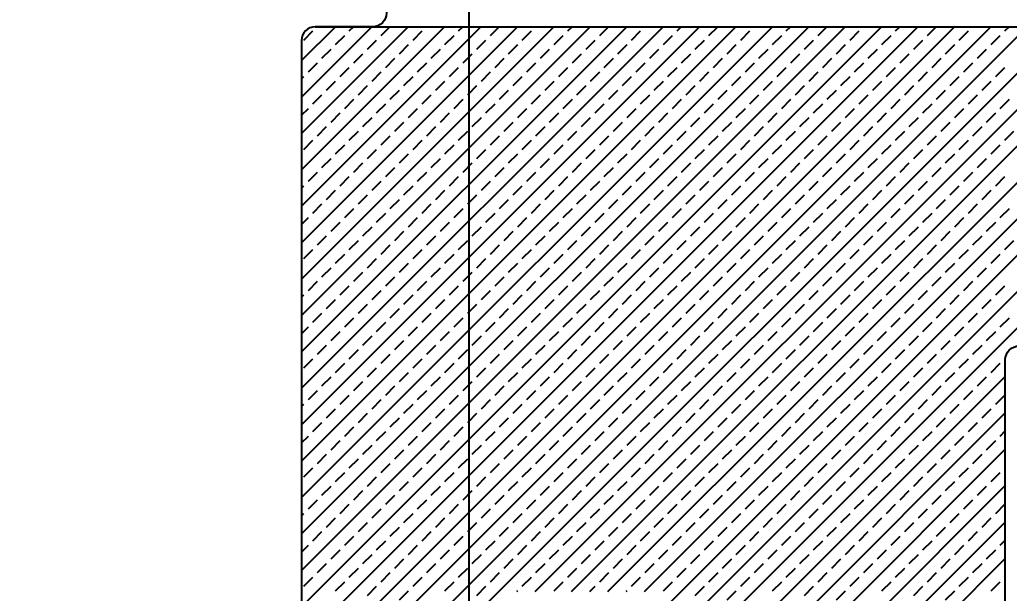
# Model space of a CAD drawing. Header units: millimetres. Extents: x 41784 to 43191, y -4854 to -4504.
# Drawn here: x 42806.06 to 42834.88, y -4695.38 to -4678.68 of the extents above; entities that cross this region are included whole.
import ezdxf

# ---------------------------------------------------------------- set-up
doc = ezdxf.new("R2010")
doc.units = ezdxf.units.MM
doc.header["$MEASUREMENT"] = 0
doc.header["$PDMODE"] = 3
doc.header["$PDSIZE"] = 0.3125
doc.layers.get('Defpoints').update_dxf_attribs({"linetype": 'CONTINUOUS'})
doc.layers.add('DIM', color=4, linetype='CONTINUOUS', lineweight=9)
doc.layers.add('Dimension', color=3, linetype='CONTINUOUS', lineweight=5)
doc.layers.add('FPC', color=3, linetype='CONTINUOUS')
doc.layers.add('ITO', color=3, linetype='CONTINUOUS')
doc.styles.add('Arial', font='arial.ttf', dxfattribs={"height": 2.5})
doc.styles.get("Standard").update_dxf_attribs({"font": 'simhei.ttf', "height": 3})
doc.styles.add('STYLE1', font='kaiu.ttf', dxfattribs={"bigfont": 'hztxt.shx'})
doc.dimstyles.new('ISO-25$0', dxfattribs={"dimtxt": 5, "dimasz": 2.5, "dimexe": 0.8, "dimexo": 0.8, "dimtad": 1, "dimzin": 1, "dimdsep": 46, "dimtxsty": 'Arial', "dimcen": 0, "dimclrd": 256, "dimclre": 256, "dimadec": 0, "dimazin": 0, "dimtfac": 1, "dimtofl": 0, "dimtmove": 0, "dimatfit": 3, "dimfxl": 1, "dimtolj": 1, "dimlwd": 13, "dimlwe": 13, "dimarcsym": 0})
doc.dimstyles.new('ISO-25_WS', dxfattribs={"dimscale": 1.8, "dimtxt": 5, "dimasz": 2.5, "dimexe": 1.25, "dimexo": 0.625, "dimtad": 1, "dimdsep": 46, "dimtxsty": 'Standard', "dimcen": 2.5, "dimadec": 0, "dimazin": 0, "dimtfac": 1, "dimtmove": 0, "dimatfit": 3, "dimfxl": 1, "dimtolj": 1, "dimtzin": 0, "dimarcsym": 0})

# ---------------------------------------------------------------- blocks, each defined once
blk = doc.blocks.new('*D275')
at = {"layer": 'Defpoints', "color": 0, "ltscale": 2}
for p in [(42819.145, -4677.013), (42833.2, -4677.013), (42840.552, -4747.478)]:
    blk.add_point(p, dxfattribs=at)
at = {"layer": 'DIM', "color": 0, "lineweight": -2, "ltscale": 2}
for p, q in [((42832.575, -4677.013), (42818.645, -4677.013)), ((42819.145, -4746.978), (42819.145, -4677.513)), ((42839.927, -4747.478), (42818.645, -4747.478))]:
    blk.add_line(p, q, dxfattribs=at)
at = {"layer": 'DIM', "color": 0, "ltscale": 2}
for points in [[(42819.062, -4677.513), (42819.228, -4677.513), (42819.145, -4677.013)], [(42819.062, -4746.978), (42819.228, -4746.978), (42819.145, -4747.478)]]:
    blk.add_solid(points, dxfattribs=at)
at = {"layer": 'DIM', "color": 0, "ltscale": 2, "insert": (42816.944, -4712.246), "char_height": 3, "attachment_point": 5, "rotation": 90}
blk.add_mtext('\\A1;70.46±0.50', dxfattribs=at)
blk = doc.blocks.new('*D285')
at = {"layer": 'Defpoints', "color": 0}
for p in [(42802.693, -4676.482), (42797.091, -4749.482), (42814.563, -4749.482)]:
    blk.add_point(p, dxfattribs=at)
at = {"layer": 'Dimension', "lineweight": 13}
for p, q in [((42802.068, -4676.482), (42795.841, -4676.482)), ((42797.091, -4678.982), (42797.091, -4746.982)), ((42813.938, -4749.482), (42795.841, -4749.482))]:
    blk.add_line(p, q, dxfattribs=at)
at = {"layer": 'Dimension'}
for points in [[(42796.675, -4678.982), (42797.508, -4678.982), (42797.091, -4676.482)], [(42796.675, -4746.982), (42797.508, -4746.982), (42797.091, -4749.482)]]:
    blk.add_solid(points, dxfattribs=at)
at = {"layer": 'Dimension', "color": 0, "insert": (42793.414, -4712.982), "char_height": 5, "attachment_point": 5, "rotation": 90, "style": 'STYLE1'}
blk.add_mtext('\\A1;73±0,3', dxfattribs=at)
blk = doc.blocks.new('*D286')
at = {"layer": 'Defpoints', "color": 0}
for p in [(42858.133, -4676.482), (42834.763, -4688.582), (42858.133, -4717.882)]:
    blk.add_point(p, dxfattribs=at)
at = {"layer": 'Dimension', "lineweight": 13}
for p, q in [((42858.133, -4677.107), (42858.133, -4719.132)), ((42834.763, -4689.207), (42834.763, -4719.132)), ((42837.263, -4717.882), (42855.633, -4717.882)), ((42858.133, -4717.882), (42892.878, -4717.882))]:
    blk.add_line(p, q, dxfattribs=at)
at = {"layer": 'Dimension'}
for points in [[(42837.263, -4717.466), (42837.263, -4718.299), (42834.763, -4717.882)], [(42855.633, -4717.466), (42855.633, -4718.299), (42858.133, -4717.882)]]:
    blk.add_solid(points, dxfattribs=at)
at = {"layer": 'Dimension', "color": 0, "insert": (42876.755, -4714.205), "char_height": 5, "attachment_point": 5, "style": 'STYLE1'}
blk.add_mtext('\\A1;23,37±0,3', dxfattribs=at)

msp = doc.modelspace()

# ---------------------------------------------------------------- linework, layer by layer
at = {"layer": 'FPC', "color": 30}
msp.add_lwpolyline([(42814.563, -4749.482), (42834.463, -4749.482, 0.414214), (42834.763, -4749.182), (42834.763, -4688.582, -0.414214), (42835.163, -4688.182), (42850.673, -4688.182, 0.414214), (42851.173, -4687.682), (42851.173, -4679.382, 0.414214), (42850.673, -4678.882), (42844.6, -4678.882, -0.414214), (42844.1, -4678.382), (42844.1, -4673.762), (42816.737, -4673.762), (42816.737, -4678.482, -0.414214), (42816.337, -4678.882), (42814.663, -4678.882, 0.414214), (42814.263, -4679.282), (42814.263, -4749.182, 0.414214)], format="xyb", close=True, dxfattribs=at)
at = {"layer": 'ITO', "color": 252, "true_color": 0x939598}
for p, q in [((42814.263, -4679.869), (42815.25, -4678.882)), ((42814.263, -4680.93), (42816.31, -4678.882)), ((42814.263, -4681.99), (42817.371, -4678.882)), ((42814.263, -4683.051), (42818.432, -4678.882)), ((42814.263, -4684.111), (42819.492, -4678.882)), ((42814.263, -4685.172), (42820.553, -4678.882)), ((42814.263, -4686.233), (42821.614, -4678.882)), ((42814.263, -4687.293), (42822.674, -4678.882)), ((42814.263, -4688.354), (42823.735, -4678.882)), ((42814.263, -4689.415), (42824.796, -4678.882)), ((42814.263, -4690.475), (42825.856, -4678.882)), ((42814.263, -4691.536), (42826.917, -4678.882)), ((42814.263, -4692.597), (42827.978, -4678.882)), ((42814.263, -4693.657), (42829.038, -4678.882)), ((42814.263, -4694.718), (42830.099, -4678.882)), ((42814.263, -4695.779), (42831.159, -4678.882)), ((42814.263, -4696.839), (42832.22, -4678.882)), ((42814.263, -4697.9), (42833.281, -4678.882)), ((42814.263, -4698.961), (42834.341, -4678.882)), ((42814.263, -4700.021), (42835.402, -4678.882)), ((42814.263, -4701.082), (42836.463, -4678.882)), ((42814.263, -4708.507), (42843.887, -4678.882)), ((42814.331, -4679.271), (42814.596, -4679.005)), ((42815.259, -4679.403), (42815.524, -4679.138)), ((42815.657, -4679.005), (42815.78, -4678.882)), ((42816.585, -4679.138), (42816.841, -4678.882)), ((42817.513, -4679.271), (42817.778, -4679.005)), ((42818.441, -4679.403), (42818.706, -4679.138)), ((42818.839, -4679.005), (42818.962, -4678.882)), ((42819.767, -4679.138), (42820.023, -4678.882)), ((42820.695, -4679.271), (42820.96, -4679.005)), ((42821.07, -4695.336), (42837.523, -4678.882)), ((42821.623, -4679.403), (42821.888, -4679.138)), ((42822.021, -4679.005), (42822.144, -4678.882)), ((42822.13, -4695.336), (42838.584, -4678.882)), ((42822.949, -4679.138), (42823.205, -4678.882)), ((42823.191, -4695.336), (42839.645, -4678.882)), ((42823.877, -4679.271), (42824.142, -4679.005)), ((42824.252, -4695.336), (42840.705, -4678.882)), ((42824.396, -4696.252), (42841.766, -4678.882)), ((42824.396, -4697.313), (42842.827, -4678.882)), ((42824.805, -4679.403), (42825.07, -4679.138)), ((42825.203, -4679.005), (42825.326, -4678.882)), ((42826.131, -4679.138), (42826.387, -4678.882)), ((42827.059, -4679.271), (42827.324, -4679.005)), ((42827.987, -4679.403), (42828.252, -4679.138)), ((42828.385, -4679.005), (42828.508, -4678.882)), ((42829.313, -4679.138), (42829.569, -4678.882)), ((42830.241, -4679.271), (42830.506, -4679.005)), ((42831.169, -4679.403), (42831.434, -4679.138)), ((42831.567, -4679.005), (42831.69, -4678.882)), ((42832.495, -4679.138), (42832.75, -4678.882)), ((42833.423, -4679.271), (42833.688, -4679.005)), ((42834.351, -4679.403), (42834.616, -4679.138)), ((42834.749, -4679.005), (42834.872, -4678.882)), ((42816.187, -4679.536), (42816.452, -4679.271)), ((42817.115, -4679.668), (42817.381, -4679.403)), ((42819.369, -4679.536), (42819.634, -4679.271)), ((42820.297, -4679.668), (42820.563, -4679.403)), ((42822.551, -4679.536), (42822.816, -4679.271)), ((42823.479, -4679.668), (42823.745, -4679.403)), ((42825.733, -4679.536), (42825.998, -4679.271)), ((42826.661, -4679.668), (42826.927, -4679.403)), ((42828.915, -4679.536), (42829.18, -4679.271)), ((42829.843, -4679.668), (42830.108, -4679.403)), ((42832.097, -4679.536), (42832.362, -4679.271)), ((42833.025, -4679.668), (42833.29, -4679.403)), ((42814.861, -4679.801), (42815.127, -4679.536)), ((42815.79, -4679.933), (42816.055, -4679.668)), ((42818.043, -4679.801), (42818.309, -4679.536)), ((42818.972, -4679.933), (42819.237, -4679.668)), ((42821.225, -4679.801), (42821.491, -4679.536)), ((42822.154, -4679.933), (42822.419, -4679.668)), ((42824.407, -4679.801), (42824.673, -4679.536)), ((42825.336, -4679.933), (42825.601, -4679.668)), ((42827.589, -4679.801), (42827.855, -4679.536)), ((42828.517, -4679.933), (42828.783, -4679.668)), ((42830.771, -4679.801), (42831.037, -4679.536)), ((42831.699, -4679.933), (42831.965, -4679.668)), ((42833.953, -4679.801), (42834.219, -4679.536)), ((42814.464, -4680.199), (42814.729, -4679.933)), ((42816.718, -4680.066), (42816.983, -4679.801)), ((42817.646, -4680.199), (42817.911, -4679.933)), ((42819.9, -4680.066), (42820.165, -4679.801)), ((42820.828, -4680.199), (42821.093, -4679.933)), ((42823.082, -4680.066), (42823.347, -4679.801)), ((42824.01, -4680.199), (42824.275, -4679.933)), ((42826.264, -4680.066), (42826.529, -4679.801)), ((42827.192, -4680.199), (42827.457, -4679.933)), ((42829.446, -4680.066), (42829.711, -4679.801)), ((42830.374, -4680.199), (42830.639, -4679.933)), ((42832.628, -4680.066), (42832.893, -4679.801)), ((42833.556, -4680.199), (42833.821, -4679.933)), ((42815.392, -4680.331), (42815.657, -4680.066)), ((42816.32, -4680.464), (42816.585, -4680.199)), ((42818.574, -4680.331), (42818.839, -4680.066)), ((42819.502, -4680.464), (42819.767, -4680.199)), ((42821.756, -4680.331), (42822.021, -4680.066)), ((42822.684, -4680.464), (42822.949, -4680.199)), ((42824.938, -4680.331), (42825.203, -4680.066)), ((42825.866, -4680.464), (42826.131, -4680.199)), ((42828.12, -4680.331), (42828.385, -4680.066)), ((42829.048, -4680.464), (42829.313, -4680.199)), ((42831.302, -4680.331), (42831.567, -4680.066)), ((42832.23, -4680.464), (42832.495, -4680.199)), ((42834.484, -4680.331), (42834.749, -4680.066)), ((42814.263, -4680.399), (42814.331, -4680.331)), ((42814.994, -4680.729), (42815.259, -4680.464)), ((42817.248, -4680.596), (42817.513, -4680.331)), ((42818.176, -4680.729), (42818.441, -4680.464)), ((42820.43, -4680.596), (42820.695, -4680.331)), ((42821.358, -4680.729), (42821.623, -4680.464)), ((42823.612, -4680.596), (42823.877, -4680.331)), ((42824.54, -4680.729), (42824.805, -4680.464)), ((42826.794, -4680.596), (42827.059, -4680.331)), ((42827.722, -4680.729), (42827.987, -4680.464)), ((42829.976, -4680.596), (42830.241, -4680.331)), ((42830.904, -4680.729), (42831.169, -4680.464)), ((42833.158, -4680.596), (42833.423, -4680.331)), ((42834.086, -4680.729), (42834.351, -4680.464)), ((42814.596, -4681.127), (42814.861, -4680.862)), ((42815.922, -4680.862), (42816.187, -4680.596)), ((42816.85, -4680.994), (42817.115, -4680.729)), ((42817.778, -4681.127), (42818.043, -4680.862)), ((42819.104, -4680.862), (42819.369, -4680.596)), ((42820.032, -4680.994), (42820.297, -4680.729)), ((42820.96, -4681.127), (42821.225, -4680.862)), ((42822.286, -4680.862), (42822.551, -4680.596)), ((42823.214, -4680.994), (42823.479, -4680.729)), ((42824.142, -4681.127), (42824.407, -4680.862)), ((42825.468, -4680.862), (42825.733, -4680.596)), ((42826.396, -4680.994), (42826.661, -4680.729)), ((42827.324, -4681.127), (42827.589, -4680.862)), ((42828.65, -4680.862), (42828.915, -4680.596)), ((42829.578, -4680.994), (42829.843, -4680.729)), ((42830.506, -4681.127), (42830.771, -4680.862)), ((42831.832, -4680.862), (42832.097, -4680.596)), ((42832.76, -4680.994), (42833.025, -4680.729)), ((42833.688, -4681.127), (42833.953, -4680.862)), ((42815.524, -4681.259), (42815.79, -4680.994)), ((42816.452, -4681.392), (42816.718, -4681.127)), ((42818.706, -4681.259), (42818.972, -4680.994)), ((42819.634, -4681.392), (42819.9, -4681.127)), ((42821.888, -4681.259), (42822.154, -4680.994)), ((42822.816, -4681.392), (42823.082, -4681.127)), ((42825.07, -4681.259), (42825.336, -4680.994)), ((42825.998, -4681.392), (42826.264, -4681.127)), ((42828.252, -4681.259), (42828.517, -4680.994)), ((42829.18, -4681.392), (42829.446, -4681.127)), ((42831.434, -4681.259), (42831.699, -4680.994)), ((42832.362, -4681.392), (42832.628, -4681.127)), ((42834.616, -4681.259), (42834.881, -4680.994)), ((42814.263, -4681.46), (42814.464, -4681.259)), ((42815.127, -4681.657), (42815.392, -4681.392)), ((42817.381, -4681.524), (42817.646, -4681.259)), ((42818.309, -4681.657), (42818.574, -4681.392)), ((42820.563, -4681.524), (42820.828, -4681.259)), ((42821.491, -4681.657), (42821.756, -4681.392)), ((42823.745, -4681.524), (42824.01, -4681.259)), ((42824.673, -4681.657), (42824.938, -4681.392)), ((42826.927, -4681.524), (42827.192, -4681.259)), ((42827.855, -4681.657), (42828.12, -4681.392)), ((42830.108, -4681.524), (42830.374, -4681.259)), ((42831.037, -4681.657), (42831.302, -4681.392)), ((42833.29, -4681.524), (42833.556, -4681.259)), ((42834.219, -4681.657), (42834.484, -4681.392)), ((42816.055, -4681.79), (42816.32, -4681.524)), ((42816.983, -4681.922), (42817.248, -4681.657)), ((42819.237, -4681.79), (42819.502, -4681.524)), ((42820.165, -4681.922), (42820.43, -4681.657)), ((42822.419, -4681.79), (42822.684, -4681.524)), ((42823.347, -4681.922), (42823.612, -4681.657)), ((42825.601, -4681.79), (42825.866, -4681.524)), ((42826.529, -4681.922), (42826.794, -4681.657)), ((42828.783, -4681.79), (42829.048, -4681.524)), ((42829.711, -4681.922), (42829.976, -4681.657)), ((42831.965, -4681.79), (42832.23, -4681.524)), ((42832.893, -4681.922), (42833.158, -4681.657)), ((42814.729, -4682.055), (42814.994, -4681.79)), ((42815.657, -4682.187), (42815.922, -4681.922)), ((42817.911, -4682.055), (42818.176, -4681.79)), ((42818.839, -4682.187), (42819.104, -4681.922)), ((42821.093, -4682.055), (42821.358, -4681.79)), ((42822.021, -4682.187), (42822.286, -4681.922)), ((42824.275, -4682.055), (42824.54, -4681.79)), ((42825.203, -4682.187), (42825.468, -4681.922)), ((42827.457, -4682.055), (42827.722, -4681.79)), ((42828.385, -4682.187), (42828.65, -4681.922)), ((42830.639, -4682.055), (42830.904, -4681.79)), ((42831.567, -4682.187), (42831.832, -4681.922)), ((42833.821, -4682.055), (42834.086, -4681.79)), ((42834.749, -4682.187), (42835.014, -4681.922)), ((42814.331, -4682.453), (42814.596, -4682.187)), ((42816.585, -4682.32), (42816.85, -4682.055)), ((42817.513, -4682.453), (42817.778, -4682.187)), ((42819.767, -4682.32), (42820.032, -4682.055)), ((42820.695, -4682.453), (42820.96, -4682.187)), ((42822.949, -4682.32), (42823.214, -4682.055)), ((42823.877, -4682.453), (42824.142, -4682.187)), ((42826.131, -4682.32), (42826.396, -4682.055)), ((42827.059, -4682.453), (42827.324, -4682.187)), ((42829.313, -4682.32), (42829.578, -4682.055)), ((42830.241, -4682.453), (42830.506, -4682.187)), ((42832.495, -4682.32), (42832.76, -4682.055)), ((42833.423, -4682.453), (42833.688, -4682.187)), ((42815.259, -4682.585), (42815.524, -4682.32)), ((42816.187, -4682.718), (42816.452, -4682.453)), ((42817.115, -4682.85), (42817.381, -4682.585)), ((42818.441, -4682.585), (42818.706, -4682.32)), ((42819.369, -4682.718), (42819.634, -4682.453)), ((42820.297, -4682.85), (42820.563, -4682.585)), ((42821.623, -4682.585), (42821.888, -4682.32)), ((42822.551, -4682.718), (42822.816, -4682.453)), ((42823.479, -4682.85), (42823.745, -4682.585)), ((42824.805, -4682.585), (42825.07, -4682.32)), ((42825.733, -4682.718), (42825.998, -4682.453)), ((42826.661, -4682.85), (42826.927, -4682.585)), ((42827.987, -4682.585), (42828.252, -4682.32)), ((42828.915, -4682.718), (42829.18, -4682.453)), ((42829.843, -4682.85), (42830.108, -4682.585)), ((42831.169, -4682.585), (42831.434, -4682.32)), ((42832.097, -4682.718), (42832.362, -4682.453)), ((42833.025, -4682.85), (42833.29, -4682.585)), ((42834.351, -4682.585), (42834.616, -4682.32)), ((42814.861, -4682.983), (42815.127, -4682.718)), ((42815.79, -4683.115), (42816.055, -4682.85)), ((42818.043, -4682.983), (42818.309, -4682.718)), ((42818.972, -4683.115), (42819.237, -4682.85)), ((42821.225, -4682.983), (42821.491, -4682.718)), ((42822.154, -4683.115), (42822.419, -4682.85)), ((42824.407, -4682.983), (42824.673, -4682.718)), ((42825.336, -4683.115), (42825.601, -4682.85)), ((42827.589, -4682.983), (42827.855, -4682.718)), ((42828.517, -4683.115), (42828.783, -4682.85)), ((42830.771, -4682.983), (42831.037, -4682.718)), ((42831.699, -4683.115), (42831.965, -4682.85)), ((42833.953, -4682.983), (42834.219, -4682.718)), ((42814.464, -4683.381), (42814.729, -4683.115)), ((42816.718, -4683.248), (42816.983, -4682.983)), ((42817.646, -4683.381), (42817.911, -4683.115)), ((42819.9, -4683.248), (42820.165, -4682.983)), ((42820.828, -4683.381), (42821.093, -4683.115)), ((42823.082, -4683.248), (42823.347, -4682.983)), ((42824.01, -4683.381), (42824.275, -4683.115)), ((42826.264, -4683.248), (42826.529, -4682.983)), ((42827.192, -4683.381), (42827.457, -4683.115)), ((42829.446, -4683.248), (42829.711, -4682.983)), ((42830.374, -4683.381), (42830.639, -4683.115)), ((42832.628, -4683.248), (42832.893, -4682.983)), ((42833.556, -4683.381), (42833.821, -4683.115)), ((42815.392, -4683.513), (42815.657, -4683.248)), ((42816.32, -4683.646), (42816.585, -4683.381)), ((42818.574, -4683.513), (42818.839, -4683.248)), ((42819.502, -4683.646), (42819.767, -4683.381)), ((42821.756, -4683.513), (42822.021, -4683.248)), ((42822.684, -4683.646), (42822.949, -4683.381)), ((42824.938, -4683.513), (42825.203, -4683.248)), ((42825.866, -4683.646), (42826.131, -4683.381)), ((42828.12, -4683.513), (42828.385, -4683.248)), ((42829.048, -4683.646), (42829.313, -4683.381)), ((42831.302, -4683.513), (42831.567, -4683.248)), ((42832.23, -4683.646), (42832.495, -4683.381)), ((42834.484, -4683.513), (42834.749, -4683.248)), ((42814.263, -4683.581), (42814.331, -4683.513)), ((42814.994, -4683.911), (42815.259, -4683.646)), ((42817.248, -4683.778), (42817.513, -4683.513)), ((42818.176, -4683.911), (42818.441, -4683.646)), ((42820.43, -4683.778), (42820.695, -4683.513)), ((42821.358, -4683.911), (42821.623, -4683.646)), ((42823.612, -4683.778), (42823.877, -4683.513)), ((42824.54, -4683.911), (42824.805, -4683.646)), ((42826.794, -4683.778), (42827.059, -4683.513)), ((42827.722, -4683.911), (42827.987, -4683.646)), ((42829.976, -4683.778), (42830.241, -4683.513)), ((42830.904, -4683.911), (42831.169, -4683.646)), ((42833.158, -4683.778), (42833.423, -4683.513)), ((42834.086, -4683.911), (42834.351, -4683.646)), ((42815.922, -4684.043), (42816.187, -4683.778)), ((42816.85, -4684.176), (42817.115, -4683.911)), ((42819.104, -4684.043), (42819.369, -4683.778)), ((42820.032, -4684.176), (42820.297, -4683.911)), ((42822.286, -4684.043), (42822.551, -4683.778)), ((42823.214, -4684.176), (42823.479, -4683.911)), ((42825.468, -4684.043), (42825.733, -4683.778)), ((42826.396, -4684.176), (42826.661, -4683.911)), ((42828.65, -4684.043), (42828.915, -4683.778)), ((42829.578, -4684.176), (42829.843, -4683.911)), ((42831.832, -4684.043), (42832.097, -4683.778)), ((42832.76, -4684.176), (42833.025, -4683.911)), ((42814.596, -4684.309), (42814.861, -4684.043)), ((42815.524, -4684.441), (42815.79, -4684.176)), ((42816.452, -4684.574), (42816.718, -4684.309)), ((42817.778, -4684.309), (42818.043, -4684.043)), ((42818.706, -4684.441), (42818.972, -4684.176)), ((42819.634, -4684.574), (42819.9, -4684.309)), ((42820.96, -4684.309), (42821.225, -4684.043)), ((42821.888, -4684.441), (42822.154, -4684.176)), ((42822.816, -4684.574), (42823.082, -4684.309)), ((42824.142, -4684.309), (42824.407, -4684.043)), ((42825.07, -4684.441), (42825.336, -4684.176)), ((42825.998, -4684.574), (42826.264, -4684.309)), ((42827.324, -4684.309), (42827.589, -4684.043)), ((42828.252, -4684.441), (42828.517, -4684.176)), ((42829.18, -4684.574), (42829.446, -4684.309)), ((42830.506, -4684.309), (42830.771, -4684.043)), ((42831.434, -4684.441), (42831.699, -4684.176)), ((42832.362, -4684.574), (42832.628, -4684.309)), ((42833.688, -4684.309), (42833.953, -4684.043)), ((42834.616, -4684.441), (42834.881, -4684.176)), ((42814.263, -4684.642), (42814.464, -4684.441)), ((42815.127, -4684.839), (42815.392, -4684.574)), ((42817.381, -4684.706), (42817.646, -4684.441)), ((42818.309, -4684.839), (42818.574, -4684.574)), ((42820.563, -4684.706), (42820.828, -4684.441)), ((42821.491, -4684.839), (42821.756, -4684.574)), ((42823.745, -4684.706), (42824.01, -4684.441)), ((42824.673, -4684.839), (42824.938, -4684.574)), ((42826.927, -4684.706), (42827.192, -4684.441)), ((42827.855, -4684.839), (42828.12, -4684.574)), ((42830.108, -4684.706), (42830.374, -4684.441)), ((42831.037, -4684.839), (42831.302, -4684.574)), ((42833.29, -4684.706), (42833.556, -4684.441)), ((42834.219, -4684.839), (42834.484, -4684.574)), ((42816.055, -4684.972), (42816.32, -4684.706)), ((42816.983, -4685.104), (42817.248, -4684.839)), ((42819.237, -4684.972), (42819.502, -4684.706)), ((42820.165, -4685.104), (42820.43, -4684.839)), ((42822.419, -4684.972), (42822.684, -4684.706)), ((42823.347, -4685.104), (42823.612, -4684.839)), ((42825.601, -4684.972), (42825.866, -4684.706)), ((42826.529, -4685.104), (42826.794, -4684.839)), ((42828.783, -4684.972), (42829.048, -4684.706)), ((42829.711, -4685.104), (42829.976, -4684.839)), ((42831.965, -4684.972), (42832.23, -4684.706)), ((42832.893, -4685.104), (42833.158, -4684.839)), ((42814.729, -4685.237), (42814.994, -4684.972)), ((42815.657, -4685.369), (42815.922, -4685.104)), ((42817.911, -4685.237), (42818.176, -4684.972)), ((42818.839, -4685.369), (42819.104, -4685.104)), ((42821.093, -4685.237), (42821.358, -4684.972)), ((42822.021, -4685.369), (42822.286, -4685.104)), ((42824.275, -4685.237), (42824.54, -4684.972)), ((42825.203, -4685.369), (42825.468, -4685.104)), ((42827.457, -4685.237), (42827.722, -4684.972)), ((42828.385, -4685.369), (42828.65, -4685.104)), ((42830.639, -4685.237), (42830.904, -4684.972)), ((42831.567, -4685.369), (42831.832, -4685.104)), ((42833.821, -4685.237), (42834.086, -4684.972)), ((42834.749, -4685.369), (42835.014, -4685.104)), ((42814.331, -4685.634), (42814.596, -4685.369)), ((42816.585, -4685.502), (42816.85, -4685.237)), ((42817.513, -4685.634), (42817.778, -4685.369)), ((42819.767, -4685.502), (42820.032, -4685.237)), ((42820.695, -4685.634), (42820.96, -4685.369)), ((42822.949, -4685.502), (42823.214, -4685.237)), ((42823.877, -4685.634), (42824.142, -4685.369)), ((42826.131, -4685.502), (42826.396, -4685.237)), ((42827.059, -4685.634), (42827.324, -4685.369)), ((42829.313, -4685.502), (42829.578, -4685.237)), ((42830.241, -4685.634), (42830.506, -4685.369)), ((42832.495, -4685.502), (42832.76, -4685.237)), ((42833.423, -4685.634), (42833.688, -4685.369)), ((42815.259, -4685.767), (42815.524, -4685.502)), ((42816.187, -4685.9), (42816.452, -4685.634)), ((42817.115, -4686.032), (42817.381, -4685.767)), ((42818.441, -4685.767), (42818.706, -4685.502)), ((42819.369, -4685.9), (42819.634, -4685.634)), ((42820.297, -4686.032), (42820.563, -4685.767)), ((42821.623, -4685.767), (42821.888, -4685.502)), ((42822.551, -4685.9), (42822.816, -4685.634)), ((42823.479, -4686.032), (42823.745, -4685.767)), ((42824.805, -4685.767), (42825.07, -4685.502)), ((42825.733, -4685.9), (42825.998, -4685.634)), ((42826.661, -4686.032), (42826.927, -4685.767)), ((42827.987, -4685.767), (42828.252, -4685.502)), ((42828.915, -4685.9), (42829.18, -4685.634)), ((42829.843, -4686.032), (42830.108, -4685.767)), ((42831.169, -4685.767), (42831.434, -4685.502)), ((42832.097, -4685.9), (42832.362, -4685.634)), ((42833.025, -4686.032), (42833.29, -4685.767)), ((42834.351, -4685.767), (42834.616, -4685.502)), ((42814.861, -4686.165), (42815.127, -4685.9)), ((42815.79, -4686.297), (42816.055, -4686.032)), ((42818.043, -4686.165), (42818.309, -4685.9)), ((42818.972, -4686.297), (42819.237, -4686.032)), ((42821.225, -4686.165), (42821.491, -4685.9)), ((42822.154, -4686.297), (42822.419, -4686.032)), ((42824.407, -4686.165), (42824.673, -4685.9)), ((42825.336, -4686.297), (42825.601, -4686.032)), ((42827.589, -4686.165), (42827.855, -4685.9)), ((42828.517, -4686.297), (42828.783, -4686.032)), ((42830.771, -4686.165), (42831.037, -4685.9)), ((42831.699, -4686.297), (42831.965, -4686.032)), ((42833.953, -4686.165), (42834.219, -4685.9)), ((42814.464, -4686.563), (42814.729, -4686.297)), ((42816.718, -4686.43), (42816.983, -4686.165)), ((42817.646, -4686.563), (42817.911, -4686.297)), ((42819.9, -4686.43), (42820.165, -4686.165)), ((42820.828, -4686.563), (42821.093, -4686.297)), ((42823.082, -4686.43), (42823.347, -4686.165)), ((42824.01, -4686.563), (42824.275, -4686.297)), ((42826.264, -4686.43), (42826.529, -4686.165)), ((42827.192, -4686.563), (42827.457, -4686.297)), ((42829.446, -4686.43), (42829.711, -4686.165)), ((42830.374, -4686.563), (42830.639, -4686.297)), ((42832.628, -4686.43), (42832.893, -4686.165)), ((42833.556, -4686.563), (42833.821, -4686.297)), ((42815.392, -4686.695), (42815.657, -4686.43)), ((42816.32, -4686.828), (42816.585, -4686.563)), ((42818.574, -4686.695), (42818.839, -4686.43)), ((42819.502, -4686.828), (42819.767, -4686.563)), ((42821.756, -4686.695), (42822.021, -4686.43)), ((42822.684, -4686.828), (42822.949, -4686.563)), ((42824.938, -4686.695), (42825.203, -4686.43)), ((42825.866, -4686.828), (42826.131, -4686.563)), ((42828.12, -4686.695), (42828.385, -4686.43)), ((42829.048, -4686.828), (42829.313, -4686.563)), ((42831.302, -4686.695), (42831.567, -4686.43)), ((42832.23, -4686.828), (42832.495, -4686.563)), ((42834.484, -4686.695), (42834.749, -4686.43)), ((42814.263, -4686.763), (42814.331, -4686.695)), ((42814.994, -4687.093), (42815.259, -4686.828)), ((42817.248, -4686.96), (42817.513, -4686.695)), ((42818.176, -4687.093), (42818.441, -4686.828)), ((42820.43, -4686.96), (42820.695, -4686.695)), ((42821.358, -4687.093), (42821.623, -4686.828)), ((42823.612, -4686.96), (42823.877, -4686.695)), ((42824.54, -4687.093), (42824.805, -4686.828)), ((42826.794, -4686.96), (42827.059, -4686.695)), ((42827.722, -4687.093), (42827.987, -4686.828)), ((42829.976, -4686.96), (42830.241, -4686.695)), ((42830.904, -4687.093), (42831.169, -4686.828)), ((42833.158, -4686.96), (42833.423, -4686.695)), ((42834.086, -4687.093), (42834.351, -4686.828)), ((42815.922, -4687.225), (42816.187, -4686.96)), ((42816.85, -4687.358), (42817.115, -4687.093)), ((42819.104, -4687.225), (42819.369, -4686.96)), ((42820.032, -4687.358), (42820.297, -4687.093)), ((42822.286, -4687.225), (42822.551, -4686.96)), ((42823.214, -4687.358), (42823.479, -4687.093)), ((42825.468, -4687.225), (42825.733, -4686.96)), ((42826.396, -4687.358), (42826.661, -4687.093)), ((42828.65, -4687.225), (42828.915, -4686.96)), ((42829.578, -4687.358), (42829.843, -4687.093)), ((42831.832, -4687.225), (42832.097, -4686.96)), ((42832.76, -4687.358), (42833.025, -4687.093)), ((42814.596, -4687.491), (42814.861, -4687.225)), ((42815.524, -4687.623), (42815.79, -4687.358)), ((42816.452, -4687.756), (42816.718, -4687.491)), ((42817.778, -4687.491), (42818.043, -4687.225)), ((42818.706, -4687.623), (42818.972, -4687.358)), ((42819.634, -4687.756), (42819.9, -4687.491)), ((42820.96, -4687.491), (42821.225, -4687.225)), ((42821.888, -4687.623), (42822.154, -4687.358)), ((42822.816, -4687.756), (42823.082, -4687.491)), ((42824.142, -4687.491), (42824.407, -4687.225)), ((42825.07, -4687.623), (42825.336, -4687.358)), ((42825.998, -4687.756), (42826.264, -4687.491)), ((42827.324, -4687.491), (42827.589, -4687.225)), ((42828.252, -4687.623), (42828.517, -4687.358)), ((42829.18, -4687.756), (42829.446, -4687.491)), ((42830.506, -4687.491), (42830.771, -4687.225)), ((42831.434, -4687.623), (42831.699, -4687.358)), ((42832.362, -4687.756), (42832.628, -4687.491)), ((42833.688, -4687.491), (42833.953, -4687.225)), ((42834.616, -4687.623), (42834.881, -4687.358)), ((42814.263, -4687.824), (42814.464, -4687.623)), ((42815.127, -4688.021), (42815.392, -4687.756)), ((42817.381, -4687.888), (42817.646, -4687.623)), ((42818.309, -4688.021), (42818.574, -4687.756)), ((42820.563, -4687.888), (42820.828, -4687.623)), ((42821.491, -4688.021), (42821.756, -4687.756)), ((42823.745, -4687.888), (42824.01, -4687.623)), ((42824.673, -4688.021), (42824.938, -4687.756)), ((42826.927, -4687.888), (42827.192, -4687.623)), ((42827.855, -4688.021), (42828.12, -4687.756)), ((42830.108, -4687.888), (42830.374, -4687.623)), ((42831.037, -4688.021), (42831.302, -4687.756)), ((42833.29, -4687.888), (42833.556, -4687.623)), ((42834.219, -4688.021), (42834.484, -4687.756)), ((42816.055, -4688.154), (42816.32, -4687.888)), ((42816.983, -4688.286), (42817.248, -4688.021)), ((42819.237, -4688.154), (42819.502, -4687.888)), ((42820.165, -4688.286), (42820.43, -4688.021)), ((42822.419, -4688.154), (42822.684, -4687.888)), ((42823.347, -4688.286), (42823.612, -4688.021)), ((42825.601, -4688.154), (42825.866, -4687.888)), ((42826.529, -4688.286), (42826.794, -4688.021)), ((42828.783, -4688.154), (42829.048, -4687.888)), ((42829.711, -4688.286), (42829.976, -4688.021)), ((42831.965, -4688.154), (42832.23, -4687.888)), ((42832.893, -4688.286), (42833.158, -4688.021)), ((42814.729, -4688.419), (42814.994, -4688.154)), ((42815.657, -4688.551), (42815.922, -4688.286)), ((42817.911, -4688.419), (42818.176, -4688.154)), ((42818.839, -4688.551), (42819.104, -4688.286)), ((42821.093, -4688.419), (42821.358, -4688.154)), ((42822.021, -4688.551), (42822.286, -4688.286)), ((42824.275, -4688.419), (42824.54, -4688.154)), ((42825.203, -4688.551), (42825.468, -4688.286)), ((42827.457, -4688.419), (42827.722, -4688.154)), ((42828.385, -4688.551), (42828.65, -4688.286)), ((42830.639, -4688.419), (42830.904, -4688.154)), ((42831.567, -4688.551), (42831.832, -4688.286)), ((42833.821, -4688.419), (42834.086, -4688.154)), ((42814.331, -4688.816), (42814.596, -4688.551)), ((42816.585, -4688.684), (42816.85, -4688.419)), ((42817.513, -4688.816), (42817.778, -4688.551)), ((42819.767, -4688.684), (42820.032, -4688.419)), ((42820.695, -4688.816), (42820.96, -4688.551)), ((42822.949, -4688.684), (42823.214, -4688.419)), ((42823.877, -4688.816), (42824.142, -4688.551)), ((42826.131, -4688.684), (42826.396, -4688.419)), ((42827.059, -4688.816), (42827.324, -4688.551)), ((42829.313, -4688.684), (42829.578, -4688.419)), ((42830.241, -4688.816), (42830.506, -4688.551)), ((42832.495, -4688.684), (42832.76, -4688.419)), ((42833.423, -4688.816), (42833.688, -4688.551)), ((42834.749, -4688.551), (42834.766, -4688.534)), ((42815.259, -4688.949), (42815.524, -4688.684)), ((42816.187, -4689.082), (42816.452, -4688.816)), ((42818.441, -4688.949), (42818.706, -4688.684)), ((42819.369, -4689.082), (42819.634, -4688.816)), ((42821.623, -4688.949), (42821.888, -4688.684)), ((42822.551, -4689.082), (42822.816, -4688.816)), ((42824.805, -4688.949), (42825.07, -4688.684)), ((42825.733, -4689.082), (42825.998, -4688.816)), ((42827.987, -4688.949), (42828.252, -4688.684)), ((42828.915, -4689.082), (42829.18, -4688.816)), ((42831.169, -4688.949), (42831.434, -4688.684)), ((42832.097, -4689.082), (42832.362, -4688.816)), ((42834.351, -4688.949), (42834.616, -4688.684)), ((42814.263, -4709.567), (42834.763, -4689.067)), ((42814.861, -4689.347), (42815.127, -4689.082)), ((42815.79, -4689.479), (42816.055, -4689.214)), ((42817.115, -4689.214), (42817.381, -4688.949)), ((42818.043, -4689.347), (42818.309, -4689.082)), ((42818.972, -4689.479), (42819.237, -4689.214)), ((42820.297, -4689.214), (42820.563, -4688.949)), ((42821.225, -4689.347), (42821.491, -4689.082)), ((42822.154, -4689.479), (42822.419, -4689.214)), ((42823.479, -4689.214), (42823.745, -4688.949)), ((42824.407, -4689.347), (42824.673, -4689.082)), ((42825.336, -4689.479), (42825.601, -4689.214)), ((42826.661, -4689.214), (42826.927, -4688.949)), ((42827.589, -4689.347), (42827.855, -4689.082)), ((42828.517, -4689.479), (42828.783, -4689.214)), ((42829.843, -4689.214), (42830.108, -4688.949)), ((42830.771, -4689.347), (42831.037, -4689.082)), ((42831.699, -4689.479), (42831.965, -4689.214)), ((42833.025, -4689.214), (42833.29, -4688.949)), ((42833.953, -4689.347), (42834.219, -4689.082)), ((42814.464, -4689.745), (42814.729, -4689.479)), ((42816.718, -4689.612), (42816.983, -4689.347)), ((42817.646, -4689.745), (42817.911, -4689.479)), ((42819.9, -4689.612), (42820.165, -4689.347)), ((42820.828, -4689.745), (42821.093, -4689.479)), ((42823.082, -4689.612), (42823.347, -4689.347)), ((42824.01, -4689.745), (42824.275, -4689.479)), ((42826.264, -4689.612), (42826.529, -4689.347)), ((42827.192, -4689.745), (42827.457, -4689.479)), ((42829.446, -4689.612), (42829.711, -4689.347)), ((42830.374, -4689.745), (42830.639, -4689.479)), ((42832.628, -4689.612), (42832.893, -4689.347)), ((42833.556, -4689.745), (42833.821, -4689.479)), ((42815.392, -4689.877), (42815.657, -4689.612)), ((42816.32, -4690.01), (42816.585, -4689.745)), ((42818.574, -4689.877), (42818.839, -4689.612)), ((42819.502, -4690.01), (42819.767, -4689.745)), ((42821.756, -4689.877), (42822.021, -4689.612)), ((42822.684, -4690.01), (42822.949, -4689.745)), ((42824.938, -4689.877), (42825.203, -4689.612)), ((42825.866, -4690.01), (42826.131, -4689.745)), ((42828.12, -4689.877), (42828.385, -4689.612)), ((42829.048, -4690.01), (42829.313, -4689.745)), ((42831.302, -4689.877), (42831.567, -4689.612)), ((42832.23, -4690.01), (42832.495, -4689.745)), ((42834.484, -4689.877), (42834.749, -4689.612)), ((42814.263, -4689.945), (42814.331, -4689.877)), ((42814.994, -4690.275), (42815.259, -4690.01)), ((42817.248, -4690.142), (42817.513, -4689.877)), ((42818.176, -4690.275), (42818.441, -4690.01)), ((42820.43, -4690.142), (42820.695, -4689.877)), ((42821.358, -4690.275), (42821.623, -4690.01)), ((42823.612, -4690.142), (42823.877, -4689.877)), ((42824.54, -4690.275), (42824.805, -4690.01)), ((42826.794, -4690.142), (42827.059, -4689.877)), ((42827.722, -4690.275), (42827.987, -4690.01)), ((42829.976, -4690.142), (42830.241, -4689.877)), ((42830.904, -4690.275), (42831.169, -4690.01)), ((42833.158, -4690.142), (42833.423, -4689.877)), ((42834.086, -4690.275), (42834.351, -4690.01)), ((42814.263, -4710.628), (42834.763, -4690.128)), ((42815.922, -4690.407), (42816.187, -4690.142)), ((42816.85, -4690.54), (42817.115, -4690.275)), ((42819.104, -4690.407), (42819.369, -4690.142)), ((42820.032, -4690.54), (42820.297, -4690.275)), ((42822.286, -4690.407), (42822.551, -4690.142)), ((42823.214, -4690.54), (42823.479, -4690.275)), ((42825.468, -4690.407), (42825.733, -4690.142)), ((42826.396, -4690.54), (42826.661, -4690.275)), ((42828.65, -4690.407), (42828.915, -4690.142)), ((42829.578, -4690.54), (42829.843, -4690.275)), ((42831.832, -4690.407), (42832.097, -4690.142)), ((42832.76, -4690.54), (42833.025, -4690.275)), ((42814.596, -4690.673), (42814.861, -4690.407)), ((42815.524, -4690.805), (42815.79, -4690.54)), ((42817.778, -4690.673), (42818.043, -4690.407)), ((42818.706, -4690.805), (42818.972, -4690.54)), ((42820.96, -4690.673), (42821.225, -4690.407)), ((42821.888, -4690.805), (42822.154, -4690.54)), ((42824.142, -4690.673), (42824.407, -4690.407)), ((42825.07, -4690.805), (42825.336, -4690.54)), ((42827.324, -4690.673), (42827.589, -4690.407)), ((42828.252, -4690.805), (42828.517, -4690.54)), ((42830.506, -4690.673), (42830.771, -4690.407)), ((42831.434, -4690.805), (42831.699, -4690.54)), ((42833.688, -4690.673), (42833.953, -4690.407)), ((42834.616, -4690.805), (42834.763, -4690.658)), ((42814.263, -4691.006), (42814.464, -4690.805)), ((42815.127, -4691.203), (42815.392, -4690.938)), ((42816.452, -4690.938), (42816.718, -4690.673)), ((42817.381, -4691.07), (42817.646, -4690.805)), ((42818.309, -4691.203), (42818.574, -4690.938)), ((42819.634, -4690.938), (42819.9, -4690.673)), ((42820.563, -4691.07), (42820.828, -4690.805)), ((42821.491, -4691.203), (42821.756, -4690.938)), ((42822.816, -4690.938), (42823.082, -4690.673)), ((42823.745, -4691.07), (42824.01, -4690.805)), ((42824.673, -4691.203), (42824.938, -4690.938)), ((42825.998, -4690.938), (42826.264, -4690.673)), ((42826.927, -4691.07), (42827.192, -4690.805)), ((42827.855, -4691.203), (42828.12, -4690.938)), ((42829.18, -4690.938), (42829.446, -4690.673)), ((42830.108, -4691.07), (42830.374, -4690.805)), ((42831.037, -4691.203), (42831.302, -4690.938)), ((42832.362, -4690.938), (42832.628, -4690.673)), ((42833.29, -4691.07), (42833.556, -4690.805)), ((42834.219, -4691.203), (42834.484, -4690.938)), ((42814.263, -4711.689), (42834.763, -4691.189)), ((42816.055, -4691.336), (42816.32, -4691.07)), ((42816.983, -4691.468), (42817.248, -4691.203)), ((42819.237, -4691.336), (42819.502, -4691.07)), ((42820.165, -4691.468), (42820.43, -4691.203)), ((42822.419, -4691.336), (42822.684, -4691.07)), ((42823.347, -4691.468), (42823.612, -4691.203)), ((42825.601, -4691.336), (42825.866, -4691.07)), ((42826.529, -4691.468), (42826.794, -4691.203)), ((42828.783, -4691.336), (42829.048, -4691.07)), ((42829.711, -4691.468), (42829.976, -4691.203)), ((42831.965, -4691.336), (42832.23, -4691.07)), ((42832.893, -4691.468), (42833.158, -4691.203)), ((42814.729, -4691.601), (42814.994, -4691.336)), ((42815.657, -4691.733), (42815.922, -4691.468)), ((42817.911, -4691.601), (42818.176, -4691.336)), ((42818.839, -4691.733), (42819.104, -4691.468)), ((42821.093, -4691.601), (42821.358, -4691.336)), ((42822.021, -4691.733), (42822.286, -4691.468)), ((42824.275, -4691.601), (42824.54, -4691.336)), ((42825.203, -4691.733), (42825.468, -4691.468)), ((42827.457, -4691.601), (42827.722, -4691.336)), ((42828.385, -4691.733), (42828.65, -4691.468)), ((42830.639, -4691.601), (42830.904, -4691.336)), ((42831.567, -4691.733), (42831.832, -4691.468)), ((42833.821, -4691.601), (42834.086, -4691.336)), ((42814.331, -4691.998), (42814.596, -4691.733)), ((42816.585, -4691.866), (42816.85, -4691.601)), ((42817.513, -4691.998), (42817.778, -4691.733)), ((42819.767, -4691.866), (42820.032, -4691.601)), ((42820.695, -4691.998), (42820.96, -4691.733)), ((42822.949, -4691.866), (42823.214, -4691.601)), ((42823.877, -4691.998), (42824.142, -4691.733)), ((42826.131, -4691.866), (42826.396, -4691.601)), ((42827.059, -4691.998), (42827.324, -4691.733)), ((42829.313, -4691.866), (42829.578, -4691.601)), ((42830.241, -4691.998), (42830.506, -4691.733)), ((42832.495, -4691.866), (42832.76, -4691.601)), ((42833.423, -4691.998), (42833.688, -4691.733)), ((42834.749, -4691.733), (42834.763, -4691.719)), ((42815.259, -4692.131), (42815.524, -4691.866)), ((42816.187, -4692.264), (42816.452, -4691.998)), ((42818.441, -4692.131), (42818.706, -4691.866)), ((42819.369, -4692.264), (42819.634, -4691.998)), ((42821.623, -4692.131), (42821.888, -4691.866)), ((42822.551, -4692.264), (42822.816, -4691.998)), ((42824.805, -4692.131), (42825.07, -4691.866)), ((42825.733, -4692.264), (42825.998, -4691.998)), ((42827.987, -4692.131), (42828.252, -4691.866)), ((42828.915, -4692.264), (42829.18, -4691.998)), ((42831.169, -4692.131), (42831.434, -4691.866)), ((42832.097, -4692.264), (42832.362, -4691.998)), ((42834.351, -4692.131), (42834.616, -4691.866)), ((42814.263, -4712.749), (42834.763, -4692.249)), ((42814.861, -4692.529), (42815.127, -4692.264)), ((42815.79, -4692.661), (42816.055, -4692.396)), ((42817.115, -4692.396), (42817.381, -4692.131)), ((42818.043, -4692.529), (42818.309, -4692.264)), ((42818.972, -4692.661), (42819.237, -4692.396)), ((42820.297, -4692.396), (42820.563, -4692.131)), ((42821.225, -4692.529), (42821.491, -4692.264)), ((42822.154, -4692.661), (42822.419, -4692.396)), ((42823.479, -4692.396), (42823.745, -4692.131)), ((42824.407, -4692.529), (42824.673, -4692.264)), ((42825.336, -4692.661), (42825.601, -4692.396)), ((42826.661, -4692.396), (42826.927, -4692.131)), ((42827.589, -4692.529), (42827.855, -4692.264)), ((42828.517, -4692.661), (42828.783, -4692.396)), ((42829.843, -4692.396), (42830.108, -4692.131)), ((42830.771, -4692.529), (42831.037, -4692.264)), ((42831.699, -4692.661), (42831.965, -4692.396)), ((42833.025, -4692.396), (42833.29, -4692.131)), ((42833.953, -4692.529), (42834.219, -4692.264)), ((42814.464, -4692.927), (42814.729, -4692.661)), ((42816.718, -4692.794), (42816.983, -4692.529)), ((42817.646, -4692.927), (42817.911, -4692.661)), ((42819.9, -4692.794), (42820.165, -4692.529)), ((42820.828, -4692.927), (42821.093, -4692.661)), ((42823.082, -4692.794), (42823.347, -4692.529)), ((42824.01, -4692.927), (42824.275, -4692.661)), ((42826.264, -4692.794), (42826.529, -4692.529)), ((42827.192, -4692.927), (42827.457, -4692.661)), ((42829.446, -4692.794), (42829.711, -4692.529)), ((42830.374, -4692.927), (42830.639, -4692.661)), ((42832.628, -4692.794), (42832.893, -4692.529)), ((42833.556, -4692.927), (42833.821, -4692.661)), ((42815.392, -4693.059), (42815.657, -4692.794)), ((42816.32, -4693.192), (42816.585, -4692.927)), ((42818.574, -4693.059), (42818.839, -4692.794)), ((42819.502, -4693.192), (42819.767, -4692.927)), ((42821.756, -4693.059), (42822.021, -4692.794)), ((42822.684, -4693.192), (42822.949, -4692.927)), ((42824.938, -4693.059), (42825.203, -4692.794)), ((42825.866, -4693.192), (42826.131, -4692.927)), ((42828.12, -4693.059), (42828.385, -4692.794)), ((42829.048, -4693.192), (42829.313, -4692.927)), ((42831.302, -4693.059), (42831.567, -4692.794)), ((42832.23, -4693.192), (42832.495, -4692.927)), ((42834.484, -4693.059), (42834.749, -4692.794)), ((42814.263, -4693.127), (42814.331, -4693.059)), ((42814.994, -4693.457), (42815.259, -4693.192)), ((42817.248, -4693.324), (42817.513, -4693.059)), ((42818.176, -4693.457), (42818.441, -4693.192)), ((42820.43, -4693.324), (42820.695, -4693.059)), ((42821.358, -4693.457), (42821.623, -4693.192)), ((42823.612, -4693.324), (42823.877, -4693.059)), ((42824.54, -4693.457), (42824.805, -4693.192)), ((42826.794, -4693.324), (42827.059, -4693.059)), ((42827.722, -4693.457), (42827.987, -4693.192)), ((42829.976, -4693.324), (42830.241, -4693.059)), ((42830.904, -4693.457), (42831.169, -4693.192)), ((42833.158, -4693.324), (42833.423, -4693.059)), ((42834.086, -4693.457), (42834.351, -4693.192)), ((42814.263, -4713.81), (42834.763, -4693.31)), ((42815.922, -4693.589), (42816.187, -4693.324)), ((42816.85, -4693.722), (42817.115, -4693.457)), ((42819.104, -4693.589), (42819.369, -4693.324)), ((42820.032, -4693.722), (42820.297, -4693.457)), ((42822.286, -4693.589), (42822.551, -4693.324)), ((42823.214, -4693.722), (42823.479, -4693.457)), ((42825.468, -4693.589), (42825.733, -4693.324)), ((42826.396, -4693.722), (42826.661, -4693.457)), ((42828.65, -4693.589), (42828.915, -4693.324)), ((42829.578, -4693.722), (42829.843, -4693.457)), ((42831.832, -4693.589), (42832.097, -4693.324)), ((42832.76, -4693.722), (42833.025, -4693.457)), ((42814.596, -4693.855), (42814.861, -4693.589)), ((42815.524, -4693.987), (42815.79, -4693.722)), ((42817.778, -4693.855), (42818.043, -4693.589)), ((42818.706, -4693.987), (42818.972, -4693.722)), ((42820.96, -4693.855), (42821.225, -4693.589)), ((42821.888, -4693.987), (42822.154, -4693.722)), ((42824.142, -4693.855), (42824.407, -4693.589)), ((42825.07, -4693.987), (42825.336, -4693.722)), ((42827.324, -4693.855), (42827.589, -4693.589)), ((42828.252, -4693.987), (42828.517, -4693.722)), ((42830.506, -4693.855), (42830.771, -4693.589)), ((42831.434, -4693.987), (42831.699, -4693.722)), ((42833.688, -4693.855), (42833.953, -4693.589)), ((42834.616, -4693.987), (42834.763, -4693.84)), ((42814.263, -4694.188), (42814.464, -4693.987)), ((42815.127, -4694.385), (42815.392, -4694.12)), ((42816.452, -4694.12), (42816.718, -4693.855)), ((42817.381, -4694.252), (42817.646, -4693.987)), ((42818.309, -4694.385), (42818.574, -4694.12)), ((42819.634, -4694.12), (42819.9, -4693.855)), ((42820.563, -4694.252), (42820.828, -4693.987)), ((42821.491, -4694.385), (42821.756, -4694.12)), ((42822.816, -4694.12), (42823.082, -4693.855)), ((42823.745, -4694.252), (42824.01, -4693.987)), ((42824.673, -4694.385), (42824.938, -4694.12)), ((42825.998, -4694.12), (42826.264, -4693.855)), ((42826.927, -4694.252), (42827.192, -4693.987)), ((42827.855, -4694.385), (42828.12, -4694.12)), ((42829.18, -4694.12), (42829.446, -4693.855)), ((42830.108, -4694.252), (42830.374, -4693.987)), ((42831.037, -4694.385), (42831.302, -4694.12)), ((42832.362, -4694.12), (42832.628, -4693.855)), ((42833.29, -4694.252), (42833.556, -4693.987)), ((42834.219, -4694.385), (42834.484, -4694.12)), ((42814.263, -4714.871), (42834.763, -4694.371)), ((42816.055, -4694.518), (42816.32, -4694.252)), ((42816.983, -4694.65), (42817.248, -4694.385)), ((42819.237, -4694.518), (42819.502, -4694.252)), ((42820.165, -4694.65), (42820.43, -4694.385)), ((42822.419, -4694.518), (42822.684, -4694.252)), ((42823.347, -4694.65), (42823.612, -4694.385)), ((42825.601, -4694.518), (42825.866, -4694.252)), ((42826.529, -4694.65), (42826.794, -4694.385)), ((42828.783, -4694.518), (42829.048, -4694.252)), ((42829.711, -4694.65), (42829.976, -4694.385)), ((42831.965, -4694.518), (42832.23, -4694.252)), ((42832.893, -4694.65), (42833.158, -4694.385)), ((42814.729, -4694.783), (42814.994, -4694.518)), ((42815.657, -4694.915), (42815.922, -4694.65)), ((42817.911, -4694.783), (42818.176, -4694.518)), ((42818.839, -4694.915), (42819.104, -4694.65)), ((42821.093, -4694.783), (42821.358, -4694.518)), ((42822.021, -4694.915), (42822.286, -4694.65)), ((42824.275, -4694.783), (42824.54, -4694.518)), ((42825.203, -4694.915), (42825.468, -4694.65)), ((42827.457, -4694.783), (42827.722, -4694.518)), ((42828.385, -4694.915), (42828.65, -4694.65)), ((42830.639, -4694.783), (42830.904, -4694.518)), ((42831.567, -4694.915), (42831.832, -4694.65)), ((42833.821, -4694.783), (42834.086, -4694.518)), ((42814.331, -4695.18), (42814.596, -4694.915)), ((42816.585, -4695.048), (42816.85, -4694.783)), ((42817.513, -4695.18), (42817.778, -4694.915)), ((42819.767, -4695.048), (42820.032, -4694.783)), ((42820.695, -4695.18), (42820.96, -4694.915)), ((42822.949, -4695.048), (42823.214, -4694.783)), ((42823.877, -4695.18), (42824.142, -4694.915)), ((42826.131, -4695.048), (42826.396, -4694.783)), ((42827.059, -4695.18), (42827.324, -4694.915)), ((42829.313, -4695.048), (42829.578, -4694.783)), ((42830.241, -4695.18), (42830.506, -4694.915)), ((42832.495, -4695.048), (42832.76, -4694.783)), ((42833.423, -4695.18), (42833.688, -4694.915)), ((42834.749, -4694.915), (42834.763, -4694.901)), ((42815.259, -4695.313), (42815.524, -4695.048)), ((42816.187, -4695.446), (42816.452, -4695.18)), ((42818.441, -4695.313), (42818.706, -4695.048)), ((42819.369, -4695.446), (42819.634, -4695.18)), ((42821.623, -4695.313), (42821.888, -4695.048)), ((42822.661, -4695.336), (42822.816, -4695.18)), ((42824.805, -4695.313), (42825.07, -4695.048)), ((42825.733, -4695.446), (42825.998, -4695.18)), ((42827.987, -4695.313), (42828.252, -4695.048)), ((42828.915, -4695.446), (42829.18, -4695.18)), ((42831.169, -4695.313), (42831.434, -4695.048)), ((42832.097, -4695.446), (42832.362, -4695.18)), ((42834.351, -4695.313), (42834.616, -4695.048)), ((42817.115, -4695.578), (42817.381, -4695.313)), ((42820.54, -4695.336), (42820.563, -4695.313)), ((42823.721, -4695.336), (42823.745, -4695.313)), ((42826.661, -4695.578), (42826.927, -4695.313)), ((42829.843, -4695.578), (42830.108, -4695.313)), ((42833.025, -4695.578), (42833.29, -4695.313))]:
    msp.add_line(p, q, dxfattribs=at)
at = {"layer": 'ITO'}
msp.add_line((42814.663, -4678.882), (42844.6, -4678.882), dxfattribs=at)

# ---------------------------------------------------------------- dimensions: what is measured, and where the dimension line sits
at = {"layer": 'DIM', "color": 4, "ltscale": 2}
dim = msp.add_linear_dim(base=(42819.1449, -4677.0135), p1=(42840.5521, -4747.4781), p2=(42833.2004, -4677.0135), angle=90, dimstyle='ISO-25_WS', override={"dimscale": 1, "dimasz": 0.5, "dimexe": 0.5, "dimgap": 0.625, "dimtol": 1, "dimlim": 0, "dimtp": 0.5, "dimtm": 0.5}, dxfattribs=at)
dim.commit()
dim.dimension.update_dxf_attribs({"geometry": '*D275', "text_midpoint": (42816.9441, -4712.2458)})
at = {"layer": 'Dimension'}
dim = msp.add_linear_dim(base=(42797.091, -4749.482), p1=(42802.693, -4676.482), p2=(42814.563, -4749.482), angle=90, dimstyle='ISO-25$0', override={"dimasz": 2.5, "dimexe": 1.25, "dimexo": 0.625, "dimzin": 8, "dimdsep": 44, "dimtxsty": 'STYLE1', "dimtol": 1, "dimtp": 0.3, "dimtm": 0.3}, dxfattribs=at)
dim.commit()
dim.dimension.update_dxf_attribs({"geometry": '*D285', "text_midpoint": (42793.414, -4712.982)})
dim = msp.add_linear_dim(base=(42858.133, -4717.882), p1=(42834.763, -4688.582), p2=(42858.133, -4676.482), dimstyle='ISO-25$0', override={"dimasz": 2.5, "dimexe": 1.25, "dimexo": 0.625, "dimzin": 8, "dimdsep": 44, "dimtxsty": 'STYLE1', "dimtol": 1, "dimtp": 0.3, "dimtm": 0.3}, dxfattribs=at)
dim.commit()
dim.dimension.update_dxf_attribs({"geometry": '*D286', "text_midpoint": (42876.755, -4714.205)})

doc.saveas('drawing.dxf')
